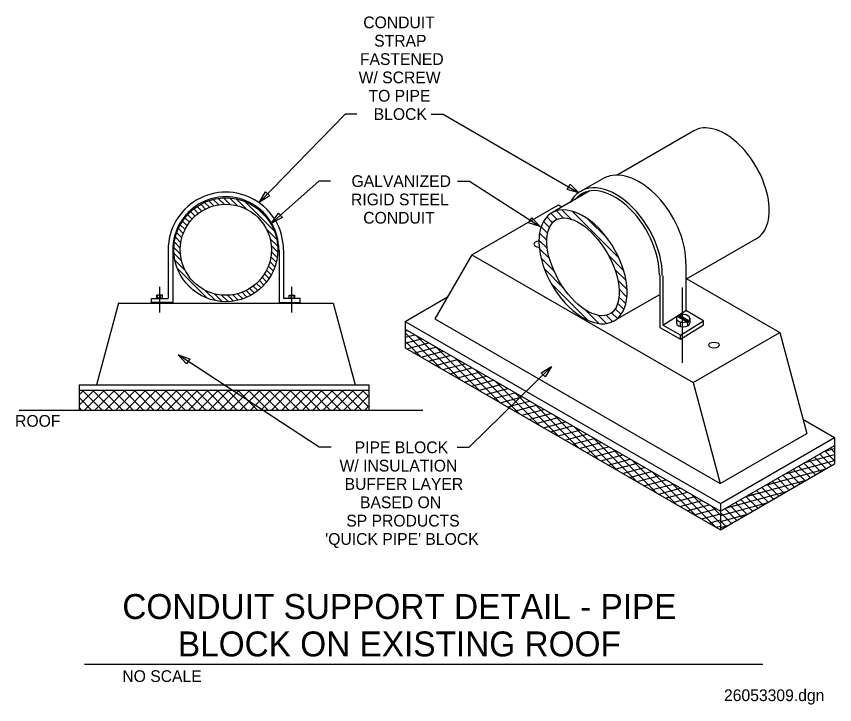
# Model space of a CAD drawing. Extents: x 10111.4 to 10157.8, y 10074.8 to 10113.9.
import ezdxf

# ---------------------------------------------------------------- set-up
doc = ezdxf.new("R2010")
doc.units = 0
for name, color, linetype in [('Level 1', 7, 'Continuous'), ('Level 3', 7, 'Continuous'), ('Level 59', 7, 'Continuous'), ('Level 63', 7, 'Continuous')]:
    doc.layers.add(name, color=color, linetype=linetype)

msp = doc.modelspace()

# ---------------------------------------------------------------- linework, layer by layer
at = {"layer": 'Level 1'}
for p, q in [((10149.83, 10107.433), (10145.466, 10104.914)), ((10146.869, 10105.743), (10146.898, 10105.727)), ((10143.279, 10103.923), (10144.726, 10104.758)), ((10146.819, 10104.477), (10146.819, 10104.477)), ((10123.114, 10103.623), (10123.487, 10103.251)), ((10123.447, 10103.621), (10123.886, 10103.182)), ((10143.918, 10104.02), (10141.664, 10102.719)), ((10121.615, 10103.134), (10121.879, 10102.87)), ((10121.821, 10103.259), (10122.091, 10102.989)), ((10122.042, 10103.369), (10122.321, 10103.09)), ((10122.279, 10103.464), (10122.57, 10103.173)), ((10122.534, 10103.54), (10122.843, 10103.231)), ((10122.811, 10103.595), (10123.146, 10103.259)), ((10123.833, 10103.567), (10124.42, 10102.98)), ((10124.299, 10103.432), (10126.002, 10101.73)), ((10137.215, 10100.384), (10142.134, 10103.224)), ((10142.134, 10103.224), (10142.337, 10103.107)), ((10121.078, 10102.676), (10121.336, 10102.418)), ((10121.244, 10102.842), (10121.501, 10102.584)), ((10121.422, 10102.995), (10121.682, 10102.735)), ((10125.062, 10103.001), (10125.571, 10102.492)), ((10141.715, 10102.743), (10142.058, 10102.4)), ((10142.017, 10102.883), (10142.42, 10102.48)), ((10142.331, 10102.939), (10142.853, 10102.416)), ((10142.921, 10102.862), (10145.568, 10100.215)), ((10120.787, 10102.304), (10121.049, 10102.042)), ((10120.926, 10102.497), (10121.185, 10102.238)), ((10141.288, 10102.285), (10141.627, 10101.947)), ((10141.474, 10102.542), (10141.804, 10102.212)), ((10143.796, 10102.43), (10144.937, 10101.288)), ((10120.552, 10101.876), (10120.83, 10101.598)), ((10120.662, 10102.098), (10120.93, 10101.829)), ((10125.552, 10101.848), (10126.137, 10101.263)), ((10141.154, 10101.978), (10141.519, 10101.613)), ((10120.382, 10101.383), (10120.692, 10101.074)), ((10120.458, 10101.639), (10120.75, 10101.347)), ((10125.751, 10101.317), (10126.191, 10100.877)), ((10141.066, 10101.624), (10141.478, 10101.212)), ((10153.373, 10101.296), (10149.394, 10099)), ((10120.327, 10101.107), (10120.661, 10100.773)), ((10125.82, 10100.917), (10126.193, 10100.544)), ((10141.029, 10101.219), (10141.508, 10100.74)), ((10119.972, 10100.676), (10119.972, 10097.909)), ((10120.237, 10100.676), (10120.237, 10097.675)), ((10120.298, 10100.804), (10120.673, 10100.429)), ((10120.304, 10100.467), (10120.744, 10100.027)), ((10125.831, 10100.575), (10126.164, 10100.241)), ((10126.28, 10100.676), (10126.28, 10097.675)), ((10126.52, 10100.676), (10126.52, 10097.909)), ((10137.215, 10100.384), (10135.117, 10096.75)), ((10137.215, 10100.384), (10149.783, 10093.127)), ((10141.05, 10100.756), (10141.63, 10100.176)), ((10144.962, 10100.38), (10145.837, 10099.504)), ((10120.356, 10100.083), (10120.944, 10099.495)), ((10125.742, 10100.001), (10126.035, 10099.708)), ((10125.8, 10100.274), (10126.111, 10099.964)), ((10141.142, 10100.222), (10141.88, 10099.484)), ((10120.495, 10099.613), (10122.185, 10097.923)), ((10125.56, 10099.52), (10125.829, 10099.25)), ((10125.662, 10099.75), (10125.94, 10099.471)), ((10141.337, 10099.585), (10142.462, 10098.46)), ((10145.327, 10099.573), (10145.976, 10098.923)), ((10149.37, 10099.855), (10149.37, 10097.223)), ((10125.305, 10099.112), (10125.565, 10098.852)), ((10125.441, 10099.308), (10125.704, 10099.044)), ((10147.893, 10099.24), (10147.893, 10096.267)), ((10148.056, 10099.197), (10148.056, 10096.398)), ((10149.423, 10099.016), (10154.702, 10095.968)), ((10119.497, 10097.12), (10119.497, 10098.565)), ((10120.935, 10098.841), (10121.416, 10098.36)), ((10124.807, 10098.615), (10125.068, 10098.355)), ((10124.988, 10098.766), (10125.247, 10098.507)), ((10125.154, 10098.931), (10125.412, 10098.673)), ((10126.996, 10097.12), (10126.996, 10098.565)), ((10141.719, 10098.761), (10143.804, 10096.676)), ((10145.508, 10098.949), (10146.032, 10098.426)), ((10149.16, 10098.534), (10149.16, 10094.247)), ((10119.333, 10097.927), (10119.333, 10098.091)), ((10119.654, 10098.091), (10119.333, 10098.091)), ((10119.374, 10097.927), (10119.374, 10098.091)), ((10119.543, 10097.927), (10119.543, 10098.091)), ((10119.654, 10097.927), (10119.654, 10098.091)), ((10122.061, 10098.378), (10122.654, 10097.785)), ((10122.599, 10098.172), (10123.037, 10097.734)), ((10123, 10098.102), (10123.375, 10097.727)), ((10123.341, 10098.093), (10123.676, 10097.757)), ((10123.644, 10098.121), (10123.953, 10097.812)), ((10123.919, 10098.178), (10124.209, 10097.888)), ((10124.168, 10098.26), (10124.447, 10097.982)), ((10124.398, 10098.362), (10124.668, 10098.091)), ((10124.611, 10098.48), (10124.875, 10098.216)), ((10126.839, 10098.091), (10127.16, 10098.091)), ((10126.839, 10097.927), (10126.839, 10098.091)), ((10126.95, 10097.927), (10126.95, 10098.091)), ((10127.119, 10097.927), (10127.119, 10098.091)), ((10127.16, 10097.927), (10127.16, 10098.091)), ((10147.838, 10098.101), (10145.494, 10096.748)), ((10145.581, 10098.435), (10146.024, 10097.991)), ((10117.151, 10097.649), (10115.901, 10093.007)), ((10117.151, 10097.649), (10129.342, 10097.649)), ((10119.022, 10097.675), (10119.022, 10097.909)), ((10119.022, 10097.909), (10119.972, 10097.909)), ((10120.237, 10097.675), (10119.022, 10097.675)), ((10119.654, 10097.927), (10119.333, 10097.927)), ((10126.28, 10097.675), (10127.471, 10097.675)), ((10127.471, 10097.909), (10126.52, 10097.909)), ((10126.839, 10097.927), (10127.16, 10097.927)), ((10127.471, 10097.675), (10127.471, 10097.909)), ((10129.342, 10097.649), (10130.592, 10093.007)), ((10133.426, 10096.608), (10135.84, 10098.002)), ((10145.502, 10097.63), (10145.853, 10097.279)), ((10145.575, 10097.998), (10145.964, 10097.61)), ((10143.656, 10097.266), (10144.432, 10096.49)), ((10145.148, 10097.1), (10145.481, 10096.767)), ((10145.361, 10097.329), (10145.692, 10096.998)), ((10148.056, 10096.398), (10149.37, 10097.223)), ((10150.379, 10096.64), (10149.37, 10097.223)), ((10135.117, 10096.75), (10151.319, 10087.396)), ((10144.414, 10096.95), (10144.873, 10096.491)), ((10144.848, 10096.958), (10145.213, 10096.593)), ((10148.836, 10096.772), (10148.836, 10096.519)), ((10148.896, 10096.891), (10149.424, 10096.587)), ((10149.01, 10096.88), (10148.963, 10096.852)), ((10149.01, 10096.957), (10149.538, 10096.653)), ((10149.01, 10096.957), (10149.01, 10096.88)), ((10149.01, 10096.88), (10149.538, 10096.575)), ((10149.065, 10095.816), (10150.379, 10096.64)), ((10149.538, 10096.653), (10149.538, 10096.575)), ((10149.599, 10096.772), (10149.599, 10096.519)), ((10150.379, 10096.415), (10150.379, 10096.64)), ((10133.426, 10096.608), (10151.333, 10086.27)), ((10133.426, 10096.608), (10133.426, 10096.157)), ((10147.893, 10096.267), (10148.057, 10096.173)), ((10149.065, 10095.816), (10148.056, 10096.398)), ((10148.056, 10096.173), (10149.065, 10095.59)), ((10149.042, 10096.577), (10149.042, 10096.334)), ((10149.065, 10095.59), (10150.379, 10096.415)), ((10149.424, 10096.587), (10149.424, 10096.509)), ((10149.538, 10096.575), (10149.424, 10096.509)), ((10149.475, 10096.538), (10149.475, 10096.357)), ((10133.426, 10096.157), (10151.333, 10085.819)), ((10133.426, 10096.157), (10133.426, 10095.102)), ((10133.426, 10096.055), (10133.547, 10096.087)), ((10135.46, 10093.927), (10133.426, 10095.961)), ((10133.426, 10095.71), (10133.955, 10095.852)), ((10136.576, 10093.283), (10134.078, 10095.78)), ((10149.065, 10095.59), (10149.065, 10095.816)), ((10149.783, 10093.127), (10154.702, 10095.968)), ((10154.702, 10095.968), (10156.238, 10090.237)), ((10133.426, 10095.365), (10134.363, 10095.616)), ((10134.345, 10094.571), (10133.426, 10095.49)), ((10133.523, 10095.046), (10134.772, 10095.38)), ((10133.426, 10095.102), (10151.333, 10084.763)), ((10133.931, 10094.81), (10135.18, 10095.144)), ((10134.34, 10094.574), (10135.588, 10094.909)), ((10137.691, 10092.639), (10135.194, 10095.136)), ((10134.748, 10094.338), (10135.996, 10094.673)), ((10135.156, 10094.103), (10136.405, 10094.437)), ((10138.806, 10091.995), (10136.309, 10094.493)), ((10135.564, 10093.867), (10136.813, 10094.202)), ((10135.972, 10093.631), (10137.221, 10093.966)), ((10139.922, 10091.351), (10137.424, 10093.849)), ((10136.381, 10093.396), (10137.629, 10093.73)), ((10136.789, 10093.16), (10138.038, 10093.494)), ((10114.915, 10093.007), (10131.368, 10093.007)), ((10114.915, 10093.007), (10114.915, 10092.699)), ((10131.368, 10093.007), (10131.368, 10092.699)), ((10137.197, 10092.924), (10138.446, 10093.259)), ((10137.605, 10092.688), (10138.854, 10093.023)), ((10141.037, 10090.707), (10138.54, 10093.205)), ((10149.783, 10093.127), (10151.319, 10087.396)), ((10114.915, 10092.699), (10131.368, 10092.699)), ((10114.915, 10092.699), (10114.915, 10091.572)), ((10114.915, 10092.44), (10115.174, 10092.699)), ((10114.915, 10091.851), (10115.763, 10092.699)), ((10115.088, 10092.699), (10116.215, 10091.572)), ((10115.225, 10091.572), (10116.352, 10092.699)), ((10115.677, 10092.699), (10116.804, 10091.572)), ((10115.814, 10091.572), (10116.941, 10092.699)), ((10116.267, 10092.699), (10117.394, 10091.572)), ((10116.404, 10091.572), (10117.531, 10092.699)), ((10116.856, 10092.699), (10117.983, 10091.572)), ((10116.993, 10091.572), (10118.12, 10092.699)), ((10117.445, 10092.699), (10118.572, 10091.572)), ((10117.582, 10091.572), (10118.709, 10092.699)), ((10118.034, 10092.699), (10119.161, 10091.572)), ((10118.171, 10091.572), (10119.298, 10092.699)), ((10118.624, 10092.699), (10119.751, 10091.572)), ((10118.761, 10091.572), (10119.888, 10092.699)), ((10119.213, 10092.699), (10120.34, 10091.572)), ((10119.35, 10091.572), (10120.477, 10092.699)), ((10119.802, 10092.699), (10120.929, 10091.572)), ((10119.939, 10091.572), (10121.066, 10092.699)), ((10120.391, 10092.699), (10121.518, 10091.572)), ((10120.528, 10091.572), (10121.655, 10092.699)), ((10120.981, 10092.699), (10122.108, 10091.572)), ((10121.118, 10091.572), (10122.245, 10092.699)), ((10121.57, 10092.699), (10122.697, 10091.572)), ((10121.707, 10091.572), (10122.834, 10092.699)), ((10122.159, 10092.699), (10123.286, 10091.572)), ((10122.296, 10091.572), (10123.423, 10092.699)), ((10122.748, 10092.699), (10123.876, 10091.572)), ((10122.885, 10091.572), (10124.012, 10092.699)), ((10123.338, 10092.699), (10124.465, 10091.572)), ((10123.475, 10091.572), (10124.602, 10092.699)), ((10123.927, 10092.699), (10125.054, 10091.572)), ((10124.064, 10091.572), (10125.191, 10092.699)), ((10124.516, 10092.699), (10125.643, 10091.572)), ((10124.653, 10091.572), (10125.78, 10092.699)), ((10125.105, 10092.699), (10126.233, 10091.572)), ((10125.242, 10091.572), (10126.369, 10092.699)), ((10125.695, 10092.699), (10126.822, 10091.572)), ((10125.832, 10091.572), (10126.959, 10092.699)), ((10126.284, 10092.699), (10127.411, 10091.572)), ((10126.421, 10091.572), (10127.548, 10092.699)), ((10126.873, 10092.699), (10128, 10091.572)), ((10127.01, 10091.572), (10128.137, 10092.699)), ((10127.462, 10092.699), (10128.59, 10091.572)), ((10127.599, 10091.572), (10128.727, 10092.699)), ((10128.052, 10092.699), (10129.179, 10091.572)), ((10128.189, 10091.572), (10129.316, 10092.699)), ((10128.641, 10092.699), (10129.768, 10091.572)), ((10128.778, 10091.572), (10129.905, 10092.699)), ((10129.23, 10092.699), (10130.357, 10091.572)), ((10129.367, 10091.572), (10130.494, 10092.699)), ((10129.82, 10092.699), (10130.947, 10091.572)), ((10129.956, 10091.572), (10131.084, 10092.699)), ((10130.409, 10092.699), (10131.368, 10091.74)), ((10130.998, 10092.699), (10131.368, 10092.329)), ((10131.368, 10092.699), (10131.368, 10091.572)), ((10138.014, 10092.453), (10139.262, 10092.787)), ((10138.422, 10092.217), (10139.671, 10092.552)), ((10142.153, 10090.063), (10139.655, 10092.561)), ((10114.915, 10092.283), (10115.626, 10091.572)), ((10130.546, 10091.572), (10131.368, 10092.394)), ((10138.83, 10091.981), (10140.079, 10092.316)), ((10139.238, 10091.746), (10140.487, 10092.08)), ((10111.507, 10091.572), (10134.436, 10091.572)), ((10114.915, 10091.694), (10115.037, 10091.572)), ((10114.915, 10091.572), (10131.368, 10091.572)), ((10131.135, 10091.572), (10131.368, 10091.804)), ((10139.647, 10091.51), (10140.895, 10091.845)), ((10140.055, 10091.274), (10141.304, 10091.609)), ((10143.268, 10089.419), (10140.77, 10091.917)), ((10140.463, 10091.039), (10141.712, 10091.373)), ((10140.871, 10090.803), (10142.12, 10091.137)), ((10144.383, 10088.775), (10141.886, 10091.273)), ((10156.018, 10091.058), (10157.822, 10090.016)), ((10141.28, 10090.567), (10142.528, 10090.902)), ((10141.688, 10090.331), (10142.937, 10090.666)), ((10145.499, 10088.131), (10143.001, 10090.629)), ((10142.096, 10090.096), (10143.345, 10090.43)), ((10142.504, 10089.86), (10143.753, 10090.195)), ((10151.319, 10087.396), (10156.238, 10090.237)), ((10142.913, 10089.624), (10144.161, 10089.959)), ((10143.321, 10089.389), (10144.57, 10089.723)), ((10146.614, 10087.487), (10144.117, 10089.985)), ((10151.333, 10086.27), (10157.822, 10090.016)), ((10157.822, 10090.016), (10157.822, 10089.565)), ((10143.729, 10089.153), (10144.978, 10089.488)), ((10144.137, 10088.917), (10145.386, 10089.252)), ((10147.729, 10086.843), (10145.232, 10089.341)), ((10151.333, 10085.819), (10157.822, 10089.565)), ((10157.261, 10089.241), (10157.822, 10089.391)), ((10157.822, 10088.693), (10157.269, 10089.246)), ((10157.822, 10089.164), (10157.568, 10089.418)), ((10157.822, 10089.565), (10157.822, 10088.51)), ((10144.546, 10088.682), (10145.794, 10089.016)), ((10144.954, 10088.446), (10146.203, 10088.78)), ((10156.145, 10088.597), (10157.822, 10089.046)), ((10157.041, 10088.059), (10156.372, 10088.728)), ((10157.34, 10088.232), (10156.671, 10088.901)), ((10157.639, 10088.404), (10156.97, 10089.073)), ((10145.362, 10088.21), (10146.611, 10088.545)), ((10145.77, 10087.974), (10147.019, 10088.309)), ((10148.845, 10086.2), (10146.347, 10088.697)), ((10151.333, 10084.763), (10157.822, 10088.51)), ((10155.03, 10087.953), (10157.822, 10088.701)), ((10156.444, 10087.714), (10155.775, 10088.383)), ((10156.743, 10087.887), (10156.073, 10088.556)), ((10146.179, 10087.739), (10147.427, 10088.073)), ((10146.587, 10087.503), (10147.836, 10087.838)), ((10149.96, 10085.556), (10147.463, 10088.053)), ((10153.915, 10087.309), (10157.326, 10088.223)), ((10155.547, 10087.196), (10154.878, 10087.866)), ((10155.846, 10087.369), (10155.177, 10088.038)), ((10156.145, 10087.541), (10155.476, 10088.211)), ((10146.995, 10087.267), (10148.244, 10087.602)), ((10147.403, 10087.032), (10148.652, 10087.366)), ((10151.075, 10084.912), (10148.578, 10087.409)), ((10152.799, 10086.665), (10156.211, 10087.579)), ((10154.651, 10086.679), (10153.981, 10087.348)), ((10154.949, 10086.851), (10154.28, 10087.52)), ((10155.248, 10087.024), (10154.579, 10087.693)), ((10147.812, 10086.796), (10149.06, 10087.131)), ((10148.22, 10086.56), (10149.469, 10086.895)), ((10151.684, 10086.021), (10155.095, 10086.936)), ((10154.053, 10086.334), (10153.384, 10087.003)), ((10154.352, 10086.506), (10153.682, 10087.175)), ((10148.628, 10086.325), (10149.877, 10086.659)), ((10149.036, 10086.089), (10150.285, 10086.423)), ((10151.333, 10085.126), (10149.693, 10086.765)), ((10153.156, 10085.816), (10152.487, 10086.485)), ((10153.455, 10085.989), (10152.786, 10086.658)), ((10153.754, 10086.161), (10153.085, 10086.83)), ((10149.445, 10085.853), (10150.693, 10086.188)), ((10149.853, 10085.617), (10151.102, 10085.952)), ((10151.333, 10085.597), (10150.809, 10086.121)), ((10151.333, 10085.582), (10153.98, 10086.292)), ((10151.333, 10086.27), (10151.333, 10085.819)), ((10152.26, 10085.298), (10151.59, 10085.968)), ((10152.559, 10085.471), (10151.889, 10086.14)), ((10152.857, 10085.643), (10152.188, 10086.313)), ((10150.261, 10085.382), (10151.333, 10085.669)), ((10151.333, 10085.819), (10151.333, 10084.763)), ((10151.961, 10085.126), (10151.333, 10085.754)), ((10151.333, 10085.237), (10152.865, 10085.648)), ((10150.669, 10085.146), (10151.333, 10085.324)), ((10151.662, 10084.953), (10151.333, 10085.283)), ((10151.078, 10084.91), (10151.333, 10084.979)), ((10151.333, 10084.892), (10151.749, 10085.004)), ((10151.363, 10084.781), (10151.333, 10084.811))]:
    msp.add_line(p, q, dxfattribs=at)
msp.add_lwpolyline([(10120.888, 10102.439), (10120.917, 10102.499), (10120.925, 10102.493)], dxfattribs=at)
for radius in [2.952, 2.588]:
    msp.add_circle((10123.246, 10100.676), radius, dxfattribs=at)
for radius, start in [(3.274, 359.9984), (3.009, 359.9998)]:
    msp.add_arc((10123.246, 10100.676), radius, start, 180, dxfattribs=at)
for centre, major_axis, ratio, start_param, end_param in [((10151.601, 10104.365), (-1.771, 3.068), 0.57735, 3.14159, 6.283184), ((10146.58, 10101.39), (-1.919, 3.324), 0.60987, 3.923162, 6.103151), ((10146.58, 10101.39), (-1.919, 3.324), 0.60987, 6.103151, 6.249621), ((10145.286, 10100.719), (-1.895, 3.282), 0.604811, 3.927842, 6.652644), ((10145.286, 10100.719), (-1.813, 3.139), 0.586929, 3.923162, 6.51906), ((10143.533, 10099.706), (-1.771, 3.068), 0.57735, 1.026693, 6.888783), ((10143.533, 10099.706), (-1.771, 3.068), 0.57735, 0.606013, 1.026079), ((10141.038, 10100.994), (0.295, 0), 0.57735, 1.735806, 4.64219), ((10149.218, 10096.772), (0.382, 0), 0.57735, 2.571666, 5.282316), ((10149.218, 10096.772), (0.382, 0), 0.57735, 5.709401, 8.427766), ((10149.218, 10096.519), (0.382, 0), 0.57735, 3.141616, 6.283185)]:
    msp.add_ellipse(centre, major_axis=major_axis, ratio=ratio, start_param=start_param, end_param=end_param, dxfattribs=at)
for centre, major_axis, ratio in [((10143.533, 10099.706), (-1.537, 2.662), 0.512906), ((10150.971, 10095.259), (0.295, 0), 0.57735)]:
    msp.add_ellipse(centre, major_axis=major_axis, ratio=ratio, dxfattribs=at)
at = {"layer": 'Level 59'}
msp.add_line((10115.224, 10077.141), (10153.749, 10077.141), dxfattribs=at)
at = {"layer": 'Level 63'}
for p, q in [((10130.029, 10108.384), (10125.159, 10103.374)), ((10130.695, 10108.384), (10130.029, 10108.384)), ((10134.916, 10108.384), (10135.582, 10108.384)), ((10135.582, 10108.384), (10143.287, 10103.916)), ((10128.533, 10104.576), (10125.849, 10102.183)), ((10129.199, 10104.576), (10128.533, 10104.576)), ((10136.412, 10104.576), (10137.078, 10104.576)), ((10137.078, 10104.576), (10141.095, 10101.995)), ((10128.554, 10089.453), (10120.545, 10094.709)), ((10137.057, 10089.453), (10141.74, 10094.038)), ((10129.22, 10089.453), (10128.554, 10089.453)), ((10136.391, 10089.453), (10137.057, 10089.453))]:
    msp.add_line(p, q, dxfattribs=at)
for points in [[(10142.794, 10104.395), (10143.287, 10103.916), (10142.627, 10104.106)], [(10125.743, 10103.736), (10125.159, 10103.374), (10125.504, 10103.969)], [(10126.457, 10102.502), (10125.849, 10102.183), (10126.236, 10102.751)], [(10140.624, 10102.495), (10141.095, 10101.995), (10140.444, 10102.215)], [(10121.011, 10094.204), (10120.545, 10094.709), (10121.194, 10094.482)], [(10141.147, 10093.691), (10141.74, 10094.038), (10141.38, 10093.452)]]:
    msp.add_lwpolyline(points, close=True, dxfattribs=at)

# ---------------------------------------------------------------- texts
at = {"layer": 'Level 3'}
for s, height, p in [('CONDUIT SUPPORT DETAIL - PIPE', 1.41667, (10117.37, 10079.699)), ('BLOCK ON EXISTING ROOF', 1.41667, (10120.524, 10077.574)), ('NO SCALE', 0.6667, (10117.37, 10076.12)), ('26053309.dgn', 0.66667, (10151.538, 10075.035))]:
    msp.add_text(s, height=height, dxfattribs=at).set_placement(p)
at = {"layer": 'Level 63'}
for s, height, p in [('CONDUIT', 0.6667, (10131.051, 10113.259)), ('STRAP', 0.6667, (10131.672, 10112.217)), ('FASTENED', 0.6667, (10130.861, 10111.176)), ('W/ SCREW', 0.6667, (10130.79, 10110.134)), ('TO PIPE', 0.6667, (10131.349, 10109.092)), ('BLOCK', 0.6667, (10131.644, 10108.051)), ('GALVANIZED', 0.6667, (10130.384, 10104.243)), ('RIGID STEEL', 0.66667, (10130.356, 10103.201)), ('CONDUIT', 0.6667, (10131.051, 10102.16)), ('ROOF', 0.6667, (10111.278, 10090.621)), ('PIPE BLOCK', 0.6667, (10130.567, 10089.12)), ('W/ INSULATION', 0.66667, (10129.705, 10088.078)), ('BUFFER LAYER', 0.66667, (10129.991, 10087.037)), ('BASED ON', 0.6667, (10130.866, 10085.995)), ('SP PRODUCTS', 0.66667, (10130.087, 10084.953)), ("'QUICK PIPE' BLOCK", 0.66667, (10128.89, 10083.912))]:
    msp.add_text(s, height=height, dxfattribs=at).set_placement(p)

doc.saveas('drawing.dxf')
